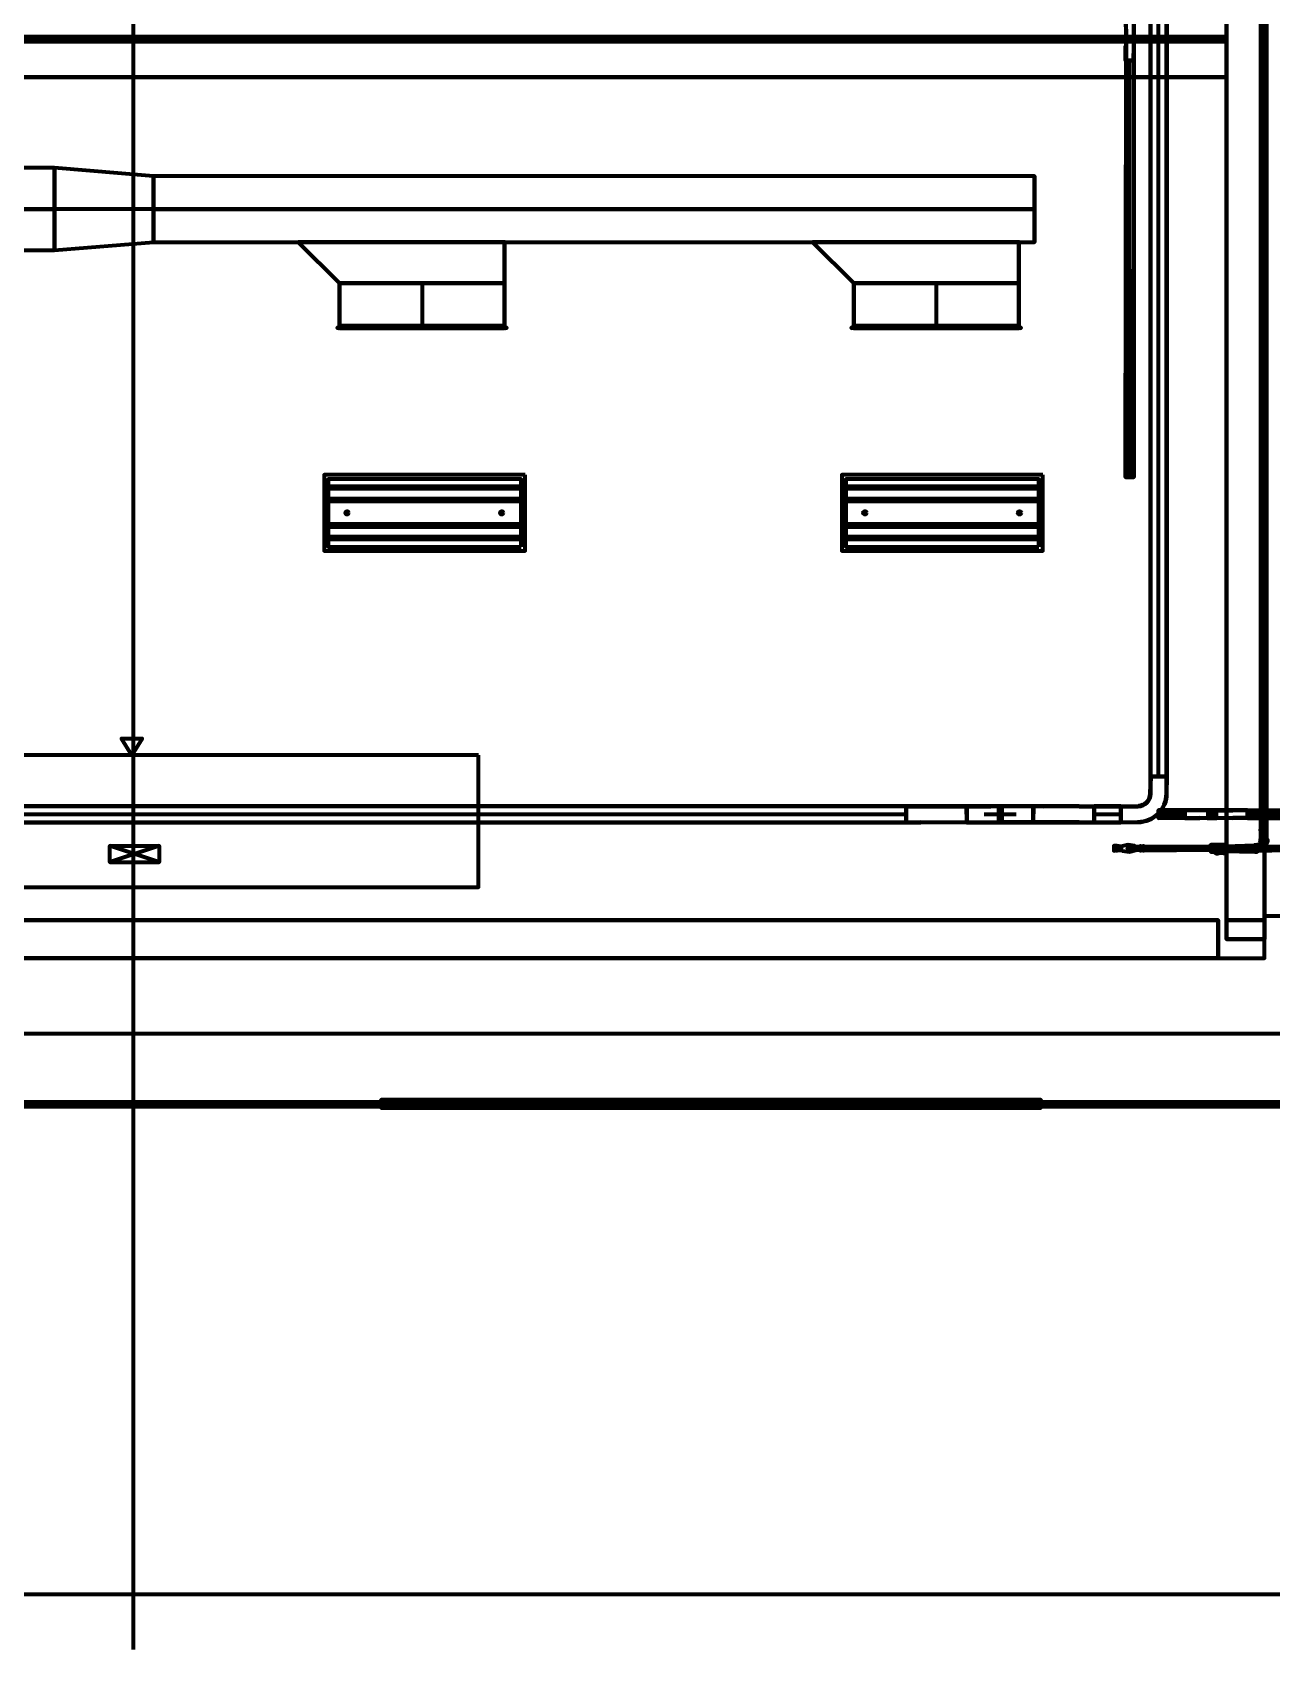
# Model space of a CAD drawing. Extents: x 0 to 1153, y 0 to 816.
# Drawn here: x 816.1 to 864.7, y 361.8 to 425.2 of the extents above; entities that cross this region are included whole.
import ezdxf

# ---------------------------------------------------------------- set-up
doc = ezdxf.new("R2010")
doc.units = 0
doc.header["$MEASUREMENT"] = 0
for name, color, linetype in [('Arch', 7, 'Continuous'), ('Electrical', 7, 'Continuous'), ('Hatch', 7, 'Continuous'), ('HVAC', 7, 'Continuous'), ('PIPE', 7, 'Continuous')]:
    doc.layers.add(name, color=color, linetype=linetype)

msp = doc.modelspace()

# ---------------------------------------------------------------- linework, layer by layer
at = {"layer": 'Arch', "color": 11, "linetype": 'Continuous', "lineweight": 211}
for p, q in [((820.071, 361.77), (820.071, 717.391)), ((817.277, 424.815), (817.076, 425.005)), ((821.394, 424.815), (821.193, 425.005)), ((825.511, 424.815), (825.309, 425.005)), ((829.617, 424.815), (829.426, 425.005)), ((833.734, 424.815), (833.543, 425.005)), ((837.851, 424.815), (837.66, 425.005)), ((841.968, 424.815), (841.777, 425.005)), ((846.085, 424.815), (845.894, 425.005)), ((850.202, 424.815), (850.011, 425.005)), ((854.318, 424.815), (854.117, 425.005)), ((858.435, 424.815), (858.234, 425.005)), ((862.552, 424.815), (862.351, 425.005)), ((917.988, 385.911), (110.871, 385.911)), ((817.869, 383.053), (817.679, 383.254)), ((821.986, 383.053), (821.796, 383.254)), ((826.103, 383.053), (825.913, 383.254)), ((830.22, 383.053), (830.03, 383.254)), ((834.337, 383.053), (834.147, 383.254)), ((838.454, 383.053), (838.263, 383.254)), ((842.571, 383.053), (842.37, 383.254)), ((846.688, 383.053), (846.487, 383.254)), ((854.911, 383.053), (854.721, 383.254)), ((859.028, 383.053), (858.838, 383.254)), ((863.145, 383.053), (862.954, 383.254))]:
    msp.add_line(p, q, dxfattribs=at)
at = {"layer": 'Arch', "color": 1, "linetype": 'Continuous', "lineweight": 211}
msp.add_lwpolyline([(917.109, 363.94), (917.109, 714.269), (113.972, 714.269), (113.972, 363.94)], close=True, dxfattribs=at)
at = {"layer": 'Arch', "color": 11, "linetype": 'Continuous', "lineweight": 211}
for points in [[(113.961, 576.972), (487.701, 576.972), (487.701, 638.81), (487.892, 638.81), (683.154, 638.81), (683.154, 638.609), (683.154, 383.254), (870.49, 383.254), (870.49, 383.053), (683.154, 383.053), (682.964, 383.064), (487.892, 383.064), (487.701, 383.064), (487.701, 454.3), (113.961, 454.3)], [(864.404, 588.148), (864.404, 389.625), (864.404, 588.148), (864.404, 433.673), (862.923, 433.673), (862.923, 432.181), (903.213, 432.181), (864.404, 432.181), (864.404, 433.673), (864.404, 432.181), (862.923, 432.181), (862.923, 433.673), (904.695, 433.673), (864.404, 433.673), (890.281, 433.673), (890.281, 432.181)], [(783.664, 423.418), (862.923, 423.418), (783.664, 423.418)], [(741.68, 383.095), (741.68, 388.885), (864.404, 388.885), (864.404, 390.536), (869.262, 390.536), (869.262, 383.095), (741.68, 383.095), (741.68, 388.885), (864.404, 388.885), (864.404, 390.536), (869.262, 390.536), (869.262, 383.095), (741.68, 383.095), (741.521, 383.053), (741.521, 388.885), (741.68, 388.885), (741.68, 383.254), (741.68, 388.885), (741.521, 388.885), (741.521, 390.377), (741.521, 388.885), (741.521, 383.053)], [(864.404, 389.625), (862.923, 389.625), (864.404, 389.625)], [(850.635, 383.328), (850.635, 383.011), (850.307, 383.011), (850.307, 383.328), (850.635, 383.328), (850.635, 383.011), (850.307, 383.011), (850.307, 383.328), (850.635, 383.328), (850.635, 383.011), (850.635, 383.064), (855.324, 383.064), (855.324, 383.286), (855.324, 383.011), (855.324, 383.064), (855.324, 383.286), (855.324, 383.011), (855.324, 383.064), (850.635, 383.064), (850.635, 383.328), (850.635, 383.011), (850.635, 383.064), (850.635, 383.328), (850.635, 383.011), (850.635, 383.064), (855.324, 383.064), (855.324, 383.286), (855.324, 383.011), (855.324, 383.064), (855.324, 383.286), (855.324, 383.011), (855.324, 383.064), (850.635, 383.064), (850.635, 383.328), (850.635, 383.011), (850.635, 383.064), (850.635, 383.328), (850.635, 383.011), (850.635, 383.064), (855.324, 383.064), (855.324, 383.286), (855.324, 383.011), (855.324, 383.064), (855.324, 383.286), (855.324, 383.011), (855.324, 383.064), (850.635, 383.064), (850.635, 383.328), (850.635, 383.011), (850.635, 383.064), (850.635, 383.328), (850.635, 383.011), (850.635, 383.064), (855.324, 383.064), (855.324, 383.286), (855.324, 383.011), (855.324, 383.064), (855.324, 383.286), (855.324, 383.011), (855.324, 383.064), (850.635, 383.064), (850.635, 383.328), (850.635, 383.011), (850.635, 383.064), (850.635, 383.328), (850.635, 383.011), (850.635, 383.064), (855.324, 383.064), (855.324, 383.286), (855.324, 383.011), (855.324, 383.064), (855.324, 383.286), (855.324, 383.011), (855.324, 383.064), (850.635, 383.064), (850.635, 383.328), (850.635, 383.011), (850.635, 383.064), (850.635, 383.328), (850.635, 383.011), (850.635, 383.064), (855.324, 383.064), (855.324, 383.286), (855.324, 383.011), (855.324, 383.064), (855.324, 383.286), (855.324, 383.011), (855.324, 383.064), (850.635, 383.064), (850.635, 383.328), (850.635, 383.011), (850.635, 383.064), (850.635, 383.328), (850.635, 383.011), (850.635, 383.064), (855.324, 383.064), (855.324, 383.286), (855.324, 383.011), (855.324, 383.064), (855.324, 383.286), (855.324, 383.011), (855.324, 383.064), (850.635, 383.064), (850.635, 383.328), (850.635, 383.011), (850.635, 383.064), (850.635, 383.328), (850.635, 383.011), (850.635, 383.064), (855.324, 383.064), (855.324, 383.286), (855.324, 383.011), (855.324, 383.064), (855.324, 383.286), (855.324, 383.011), (855.324, 383.064), (850.635, 383.064), (850.635, 383.328), (850.635, 383.011), (850.635, 383.064), (850.635, 383.328), (850.635, 383.011), (850.635, 383.064), (855.324, 383.064), (855.324, 383.286), (855.324, 383.011), (855.324, 383.064), (855.324, 383.286), (855.324, 383.011), (855.324, 383.064), (850.635, 383.064), (850.635, 383.328), (850.635, 383.011), (850.635, 383.064), (850.635, 383.328), (850.635, 383.011), (850.635, 383.064), (855.324, 383.064), (855.324, 383.286), (855.324, 383.011), (855.324, 383.064), (855.324, 383.286), (855.324, 383.011), (855.324, 383.064), (850.635, 383.064), (850.635, 383.328), (850.635, 383.011), (850.635, 383.064), (850.635, 383.328), (850.635, 383.011), (850.635, 383.064), (855.324, 383.064), (855.324, 383.286), (855.324, 383.011), (855.324, 383.064), (855.324, 383.286), (855.324, 383.011), (855.324, 383.064), (850.635, 383.064), (850.635, 383.328), (850.635, 383.011), (850.635, 383.064), (850.635, 383.328), (850.635, 383.011), (850.635, 383.064), (855.324, 383.064), (855.324, 383.286), (855.324, 383.011), (855.324, 383.064), (855.324, 383.286), (855.324, 383.011), (855.324, 383.064), (850.635, 383.064), (850.635, 383.328), (850.635, 383.011), (850.635, 383.064), (850.635, 383.328), (850.635, 383.011), (850.635, 383.064), (855.324, 383.064), (855.324, 383.286), (855.324, 383.011), (855.324, 383.064), (855.324, 383.286), (855.324, 383.011), (855.324, 383.064), (850.635, 383.064), (850.635, 383.328), (850.635, 383.011), (850.635, 383.064), (850.635, 383.328), (850.635, 383.011), (850.635, 383.064), (855.324, 383.064), (855.324, 383.286), (855.324, 383.011), (855.324, 383.064), (855.324, 383.286), (855.324, 383.011), (855.324, 383.064), (850.635, 383.064), (850.635, 383.328), (850.635, 383.011), (850.635, 383.064), (850.635, 383.328), (850.635, 383.011), (850.635, 383.064), (855.324, 383.064), (855.324, 383.286), (855.324, 383.011), (855.324, 383.064), (855.324, 383.286), (855.324, 383.011), (855.324, 383.064), (850.635, 383.064), (850.635, 383.328), (850.635, 383.011), (850.635, 383.064), (850.635, 383.328), (850.635, 383.011), (850.635, 383.064), (855.324, 383.064), (855.324, 383.286), (855.324, 383.011), (855.324, 383.064), (855.324, 383.286), (855.324, 383.011), (855.324, 383.064), (850.635, 383.064), (850.635, 383.328), (850.635, 383.011), (850.635, 383.064), (850.635, 383.328), (850.635, 383.011), (850.635, 383.064), (855.324, 383.064), (855.324, 383.286), (855.324, 383.011), (855.324, 383.064), (855.324, 383.286), (855.324, 383.011), (855.324, 383.064), (850.635, 383.064), (850.635, 383.328), (850.635, 383.011), (855.324, 383.011), (850.635, 383.011), (855.324, 383.011), (850.635, 383.011), (855.324, 383.011), (850.635, 383.011), (855.324, 383.011), (850.635, 383.011), (855.324, 383.011), (850.635, 383.011), (855.324, 383.011), (850.635, 383.011), (855.324, 383.011), (850.635, 383.011), (855.324, 383.011), (850.635, 383.011), (855.324, 383.011), (850.635, 383.011), (855.324, 383.011), (850.635, 383.011), (855.324, 383.011), (850.635, 383.011), (855.324, 383.011), (850.635, 383.011), (855.324, 383.011), (850.635, 383.011), (855.324, 383.011), (850.635, 383.011), (855.324, 383.011), (850.635, 383.011), (855.324, 383.011), (850.635, 383.011), (855.324, 383.011), (850.635, 383.011), (850.635, 383.064), (850.635, 383.328), (855.324, 383.244), (850.635, 383.328), (855.324, 383.244), (850.635, 383.328), (855.324, 383.244), (850.635, 383.328), (855.324, 383.244), (850.635, 383.328), (855.324, 383.244), (850.635, 383.328), (855.324, 383.244), (850.635, 383.328), (855.324, 383.244), (850.635, 383.328), (855.324, 383.244), (850.635, 383.328), (855.324, 383.244), (850.635, 383.328), (855.324, 383.244), (850.635, 383.328), (855.324, 383.244), (850.635, 383.328), (855.324, 383.244), (850.635, 383.328), (855.324, 383.244), (850.635, 383.328), (855.324, 383.244), (850.635, 383.328), (855.324, 383.244), (850.635, 383.328), (855.324, 383.244), (850.635, 383.328), (855.324, 383.244), (850.635, 383.328), (855.324, 383.244), (850.635, 383.328), (855.324, 383.244), (850.635, 383.328), (855.324, 383.244), (850.635, 383.328), (855.324, 383.244), (850.635, 383.328), (855.324, 383.244), (850.635, 383.328), (855.324, 383.244), (850.635, 383.328), (855.324, 383.244), (850.635, 383.328), (855.324, 383.244), (850.635, 383.328), (855.324, 383.244), (850.635, 383.328), (855.324, 383.244), (850.635, 383.328), (855.324, 383.244), (850.635, 383.328), (855.324, 383.244), (850.635, 383.328), (855.324, 383.244), (850.635, 383.328), (855.324, 383.244), (850.635, 383.328), (855.324, 383.244), (850.635, 383.328), (855.324, 383.244), (850.635, 383.328), (855.324, 383.244), (850.604, 383.254), (850.805, 383.053)]]:
    msp.add_lwpolyline(points, dxfattribs=at)
for points in [[(783.664, 424.91), (862.923, 424.91), (862.923, 588.148), (862.923, 389.625), (862.923, 423.418), (862.923, 424.91), (783.664, 424.91), (783.664, 423.418)], [(862.923, 390.377), (864.404, 390.377), (864.404, 432.181), (864.404, 390.377), (862.923, 390.377), (862.923, 432.181)], [(772.308, 425.005), (772.118, 425.005), (772.118, 390.377), (772.308, 390.377), (772.308, 424.815), (772.308, 425.005), (773.123, 425.005), (773.123, 424.91), (771.641, 424.91), (773.123, 424.91), (771.641, 424.91), (771.641, 390.377), (773.123, 390.377), (773.123, 424.815), (773.123, 390.377), (773.123, 424.815), (772.308, 424.815), (862.923, 424.815), (862.923, 425.005)], [(862.595, 388.885), (682.36, 388.885), (862.595, 388.885), (862.595, 390.377)], [(682.36, 390.377), (682.36, 388.885), (682.36, 390.377), (862.595, 390.377)], [(855.641, 383.011), (829.776, 383.011), (855.641, 383.011), (855.641, 383.328), (829.776, 383.328), (829.776, 383.011), (829.776, 383.328), (855.641, 383.328)], [(855.641, 383.254), (855.641, 383.053), (829.776, 383.053), (829.776, 383.254)], [(834.792, 383.011), (835.11, 383.011), (835.11, 383.011), (835.11, 383.328), (834.792, 383.328), (834.792, 383.328), (834.792, 383.011), (834.792, 383.011), (834.792, 383.328), (835.11, 383.328), (835.11, 383.011), (834.792, 383.011), (834.792, 383.286), (834.792, 383.064), (830.104, 383.064), (830.104, 383.011), (855.324, 383.011), (855.324, 383.328), (830.104, 383.286), (830.104, 383.011), (830.104, 383.064), (834.792, 383.064), (834.792, 383.011), (834.792, 383.286), (834.792, 383.064), (834.792, 383.011), (834.792, 383.286), (834.792, 383.064), (830.104, 383.064), (830.104, 383.286), (830.104, 383.011), (830.104, 383.064), (830.104, 383.286), (830.104, 383.011), (830.104, 383.064), (834.792, 383.064), (834.792, 383.011), (834.792, 383.286), (834.792, 383.064), (834.792, 383.011), (834.792, 383.286), (834.792, 383.064), (830.104, 383.064), (830.104, 383.286), (830.104, 383.011), (830.104, 383.064), (830.104, 383.286), (830.104, 383.011), (830.104, 383.064), (834.792, 383.064), (834.792, 383.011), (834.792, 383.286), (834.792, 383.064), (834.792, 383.011), (834.792, 383.286), (834.792, 383.064), (830.104, 383.064), (830.104, 383.286), (830.104, 383.011), (830.104, 383.064), (830.104, 383.286), (830.104, 383.011), (830.104, 383.064), (834.792, 383.064), (834.792, 383.011), (834.792, 383.286), (834.792, 383.064), (834.792, 383.011), (834.792, 383.286), (834.792, 383.064), (830.104, 383.064), (830.104, 383.286), (830.104, 383.011), (830.104, 383.064), (830.104, 383.286), (830.104, 383.011), (830.104, 383.064), (834.792, 383.064), (834.792, 383.011), (834.792, 383.286), (834.792, 383.064), (834.792, 383.011), (834.792, 383.286), (834.792, 383.064), (830.104, 383.064), (830.104, 383.286), (830.104, 383.011), (830.104, 383.064), (830.104, 383.286), (830.104, 383.011), (830.104, 383.064), (834.792, 383.064), (834.792, 383.011), (834.792, 383.286), (834.792, 383.064), (834.792, 383.011), (834.792, 383.286), (834.792, 383.064), (830.104, 383.064), (830.104, 383.286), (830.104, 383.011), (830.104, 383.064), (830.104, 383.286), (830.104, 383.011), (830.104, 383.064), (834.792, 383.064), (834.792, 383.011), (834.792, 383.286), (834.792, 383.064), (834.792, 383.011), (834.792, 383.286), (834.792, 383.064), (830.104, 383.064), (830.104, 383.286), (830.104, 383.011), (830.104, 383.064), (830.104, 383.286), (830.104, 383.011), (830.104, 383.064), (834.792, 383.064), (834.792, 383.011), (834.792, 383.286), (834.792, 383.064), (834.792, 383.011), (834.792, 383.286), (834.792, 383.064), (830.104, 383.064), (830.104, 383.286), (830.104, 383.011), (830.104, 383.064), (830.104, 383.286), (830.104, 383.011), (830.104, 383.064), (834.792, 383.064), (834.792, 383.011), (834.792, 383.286), (834.792, 383.064), (834.792, 383.011), (834.792, 383.286), (834.792, 383.064), (830.104, 383.064), (830.104, 383.286), (830.104, 383.011), (830.104, 383.064), (830.104, 383.286), (830.104, 383.011), (830.104, 383.064), (834.792, 383.064), (834.792, 383.011), (834.792, 383.286), (834.792, 383.064), (834.792, 383.011), (834.792, 383.286), (834.792, 383.064), (830.104, 383.064), (830.104, 383.286), (830.104, 383.011), (830.104, 383.064), (830.104, 383.286), (830.104, 383.011), (830.104, 383.064), (834.792, 383.064), (834.792, 383.011), (834.792, 383.286), (834.792, 383.064), (834.792, 383.011), (834.792, 383.286), (834.792, 383.064), (830.104, 383.064), (830.104, 383.286), (830.104, 383.011), (830.104, 383.064), (830.104, 383.286), (830.104, 383.011), (830.104, 383.064), (834.792, 383.064), (834.792, 383.011), (834.792, 383.286), (834.792, 383.064), (834.792, 383.011), (834.792, 383.286), (834.792, 383.064), (830.104, 383.064), (830.104, 383.286), (830.104, 383.011), (830.104, 383.064), (830.104, 383.286), (830.104, 383.011), (830.104, 383.064), (834.792, 383.064), (834.792, 383.011), (834.792, 383.286), (834.792, 383.064), (834.792, 383.011), (834.792, 383.286), (834.792, 383.064), (830.104, 383.064), (830.104, 383.286), (830.104, 383.011), (830.104, 383.064), (830.104, 383.286), (830.104, 383.011), (830.104, 383.064), (834.792, 383.064), (834.792, 383.011), (834.792, 383.286), (834.792, 383.064), (834.792, 383.011), (834.792, 383.286), (834.792, 383.064), (830.104, 383.064), (830.104, 383.286), (830.104, 383.011), (830.104, 383.064), (830.104, 383.286), (830.104, 383.011), (830.104, 383.064), (834.792, 383.064), (834.792, 383.011), (834.792, 383.286), (834.792, 383.064), (834.792, 383.011), (834.792, 383.286), (834.792, 383.064), (830.104, 383.064), (830.104, 383.286), (830.104, 383.011), (830.104, 383.064), (830.104, 383.286), (830.104, 383.011), (830.104, 383.064), (834.792, 383.064), (834.792, 383.011), (834.792, 383.286), (834.792, 383.064), (834.792, 383.011), (834.792, 383.286), (834.792, 383.064), (830.104, 383.064), (830.104, 383.286), (830.104, 383.011), (830.104, 383.064), (830.104, 383.286), (830.104, 383.011), (830.104, 383.064), (830.104, 383.286), (830.104, 383.011), (830.104, 383.286), (830.104, 383.064), (834.792, 383.064), (834.792, 383.011), (834.792, 383.286), (830.104, 383.244), (834.792, 383.286), (830.104, 383.244), (834.792, 383.286), (830.104, 383.244), (834.792, 383.286), (830.104, 383.244), (834.792, 383.286), (830.104, 383.244), (834.792, 383.286), (830.104, 383.244), (834.792, 383.286), (830.104, 383.244), (834.792, 383.286), (830.104, 383.244), (834.792, 383.286), (830.104, 383.244), (834.792, 383.286), (830.104, 383.244), (834.792, 383.286), (830.104, 383.244), (834.792, 383.286), (830.104, 383.244), (834.792, 383.286), (830.104, 383.244), (834.792, 383.286), (830.104, 383.244), (834.792, 383.286), (830.104, 383.244), (834.792, 383.286), (830.104, 383.244), (834.792, 383.286), (830.104, 383.244), (834.792, 383.286), (830.104, 383.244), (834.792, 383.286), (830.104, 383.244), (834.792, 383.286), (830.104, 383.244), (834.792, 383.286), (830.104, 383.244), (834.792, 383.286), (830.104, 383.244), (834.792, 383.286), (830.104, 383.244), (834.792, 383.286), (830.104, 383.244), (834.792, 383.286), (830.104, 383.244), (834.792, 383.286), (830.104, 383.244), (834.792, 383.286), (830.104, 383.244), (834.792, 383.286), (830.104, 383.244), (834.792, 383.286), (830.104, 383.244), (834.792, 383.286), (830.104, 383.244), (834.792, 383.286), (830.104, 383.244), (834.792, 383.286), (830.104, 383.244), (834.792, 383.286), (830.104, 383.244), (834.792, 383.286), (830.104, 383.244), (834.792, 383.286), (834.792, 383.064), (834.792, 383.011), (830.104, 383.011), (834.792, 383.011), (830.104, 383.011), (834.792, 383.011), (830.104, 383.011), (834.792, 383.011), (830.104, 383.011), (834.792, 383.011), (830.104, 383.011), (834.792, 383.011), (830.104, 383.011), (834.792, 383.011), (830.104, 383.011), (834.792, 383.011), (830.104, 383.011), (834.792, 383.011), (830.104, 383.011), (834.792, 383.011), (830.104, 383.011), (834.792, 383.011), (830.104, 383.011), (834.792, 383.011), (830.104, 383.011), (834.792, 383.011), (830.104, 383.011), (834.792, 383.011), (830.104, 383.011), (834.792, 383.011), (830.104, 383.011), (834.792, 383.011), (830.104, 383.011), (834.792, 383.011), (830.104, 383.011)], [(855.324, 383.011), (855.324, 383.328), (830.104, 383.328), (830.104, 383.011)], [(840.041, 383.297), (835.11, 383.297), (835.11, 383.043), (835.11, 383.297), (840.041, 383.297), (840.041, 383.043), (835.11, 383.043), (840.041, 383.011), (840.37, 383.011), (840.37, 383.011), (840.37, 383.328), (840.37, 383.328), (840.041, 383.328), (840.041, 383.011), (840.041, 383.011), (840.041, 383.328), (840.37, 383.328), (840.37, 383.011), (840.041, 383.043)], [(835.279, 383.127), (839.883, 383.127), (835.279, 383.127), (835.279, 383.201), (839.883, 383.201), (839.883, 383.127), (839.883, 383.201), (835.279, 383.201), (835.279, 383.127), (839.883, 383.127), (839.883, 383.127), (835.279, 383.127), (835.279, 383.201), (839.883, 383.201), (839.883, 383.201), (839.883, 383.127), (839.883, 383.201), (835.279, 383.201)], [(835.374, 383.201), (839.788, 383.201), (835.374, 383.201), (835.374, 383.297), (839.788, 383.297), (839.788, 383.201), (839.788, 383.297), (835.374, 383.297)], [(835.374, 383.043), (839.788, 383.043), (835.374, 383.043), (835.374, 383.127), (839.788, 383.127), (839.788, 383.043), (839.788, 383.127), (835.374, 383.127)], [(845.058, 383.011), (845.375, 383.011), (845.375, 383.011), (845.375, 383.328), (845.058, 383.328), (845.058, 383.328), (845.058, 383.011), (845.058, 383.011), (845.058, 383.328), (845.375, 383.328), (845.375, 383.043), (850.307, 383.043), (850.307, 383.297), (850.307, 383.043), (845.375, 383.043), (845.375, 383.297), (850.307, 383.297), (845.375, 383.297), (845.375, 383.011), (845.058, 383.011), (845.058, 383.286), (845.058, 383.064), (840.37, 383.064), (840.37, 383.011), (840.37, 383.286), (840.37, 383.064), (840.37, 383.011), (840.37, 383.286), (845.058, 383.286), (845.058, 383.064), (845.058, 383.011), (845.058, 383.286), (840.37, 383.286), (840.37, 383.064), (845.058, 383.064), (845.058, 383.011), (845.058, 383.286), (845.058, 383.064), (840.37, 383.064), (840.37, 383.011), (840.37, 383.286), (840.37, 383.064), (840.37, 383.011), (840.37, 383.286), (845.058, 383.286), (845.058, 383.064), (845.058, 383.011), (845.058, 383.286), (840.37, 383.286), (840.37, 383.064), (845.058, 383.064), (845.058, 383.011), (845.058, 383.286), (845.058, 383.064), (840.37, 383.064), (840.37, 383.011), (840.37, 383.286), (840.37, 383.064), (840.37, 383.011), (840.37, 383.286), (845.058, 383.286), (845.058, 383.064), (845.058, 383.011), (845.058, 383.286), (840.37, 383.286), (840.37, 383.064), (845.058, 383.064), (845.058, 383.011), (845.058, 383.286), (845.058, 383.064), (840.37, 383.064), (840.37, 383.011), (840.37, 383.286), (840.37, 383.064), (840.37, 383.011), (840.37, 383.286), (845.058, 383.286), (845.058, 383.064), (845.058, 383.011), (845.058, 383.286), (840.37, 383.286), (840.37, 383.064), (845.058, 383.064), (845.058, 383.011), (845.058, 383.286), (845.058, 383.064), (840.37, 383.064), (840.37, 383.011), (840.37, 383.286), (840.37, 383.064), (840.37, 383.011), (840.37, 383.286), (845.058, 383.286), (845.058, 383.064), (845.058, 383.011), (845.058, 383.286), (840.37, 383.286), (840.37, 383.064), (845.058, 383.064), (845.058, 383.011), (845.058, 383.286), (845.058, 383.064), (840.37, 383.064), (840.37, 383.011), (840.37, 383.286), (840.37, 383.064), (840.37, 383.011), (840.37, 383.286), (845.058, 383.286), (845.058, 383.064), (845.058, 383.011), (845.058, 383.286), (840.37, 383.286), (840.37, 383.064), (845.058, 383.064), (845.058, 383.011), (845.058, 383.286), (845.058, 383.064), (840.37, 383.064), (840.37, 383.011), (840.37, 383.286), (840.37, 383.064), (840.37, 383.011), (840.37, 383.286), (845.058, 383.286), (845.058, 383.064), (845.058, 383.011), (845.058, 383.286), (840.37, 383.286), (840.37, 383.064), (845.058, 383.064), (845.058, 383.011), (845.058, 383.286), (845.058, 383.064), (840.37, 383.064), (840.37, 383.011), (840.37, 383.286), (840.37, 383.064), (840.37, 383.011), (840.37, 383.286), (845.058, 383.286), (845.058, 383.064), (845.058, 383.011), (845.058, 383.286), (840.37, 383.286), (840.37, 383.064), (845.058, 383.064), (845.058, 383.011), (845.058, 383.286), (845.058, 383.064), (840.37, 383.064), (840.37, 383.011), (840.37, 383.286), (840.37, 383.064), (840.37, 383.011), (840.37, 383.286), (845.058, 383.286), (845.058, 383.064), (845.058, 383.011), (845.058, 383.286), (840.37, 383.286), (840.37, 383.064), (845.058, 383.064), (845.058, 383.011), (845.058, 383.286), (845.058, 383.064), (840.37, 383.064), (840.37, 383.011), (840.37, 383.286), (840.37, 383.064), (840.37, 383.011), (840.37, 383.286), (845.058, 383.286), (845.058, 383.064), (845.058, 383.011), (845.058, 383.286), (840.37, 383.286), (840.37, 383.064), (845.058, 383.064), (845.058, 383.011), (845.058, 383.286), (845.058, 383.064), (840.37, 383.064), (840.37, 383.011), (840.37, 383.286), (840.37, 383.064), (840.37, 383.011), (840.37, 383.286), (845.058, 383.286), (845.058, 383.064), (845.058, 383.011), (845.058, 383.286), (840.37, 383.286), (840.37, 383.064), (845.058, 383.064), (845.058, 383.011), (845.058, 383.286), (845.058, 383.064), (840.37, 383.064), (840.37, 383.011), (840.37, 383.286), (840.37, 383.064), (840.37, 383.011), (840.37, 383.286), (845.058, 383.286), (845.058, 383.064), (845.058, 383.011), (845.058, 383.286), (840.37, 383.286), (840.37, 383.064), (845.058, 383.064), (845.058, 383.011), (845.058, 383.286), (845.058, 383.064), (840.37, 383.064), (840.37, 383.011), (840.37, 383.286), (840.37, 383.064), (840.37, 383.011), (840.37, 383.286), (845.058, 383.286), (845.058, 383.064), (845.058, 383.011), (845.058, 383.286), (840.37, 383.286), (840.37, 383.064), (845.058, 383.064), (845.058, 383.011), (845.058, 383.286), (845.058, 383.064), (840.37, 383.064), (840.37, 383.011), (840.37, 383.286), (840.37, 383.064), (840.37, 383.011), (840.37, 383.286), (845.058, 383.286), (845.058, 383.064), (845.058, 383.011), (845.058, 383.286), (840.37, 383.286), (840.37, 383.064), (845.058, 383.064), (845.058, 383.011), (845.058, 383.286), (845.058, 383.064), (840.37, 383.064), (840.37, 383.011), (840.37, 383.286), (840.37, 383.064), (840.37, 383.011), (840.37, 383.286), (845.058, 383.286), (845.058, 383.064), (845.058, 383.011), (845.058, 383.286), (840.37, 383.286), (840.37, 383.064), (845.058, 383.064), (845.058, 383.011), (845.058, 383.286), (845.058, 383.064), (840.37, 383.064), (840.37, 383.011), (840.37, 383.286), (840.37, 383.064), (840.37, 383.011), (840.37, 383.286), (845.058, 383.286), (845.058, 383.064), (845.058, 383.011), (845.058, 383.286), (840.37, 383.286), (840.37, 383.064), (845.058, 383.064), (845.058, 383.011), (845.058, 383.286), (845.058, 383.064), (840.37, 383.064), (840.37, 383.011), (840.37, 383.286), (840.37, 383.064), (840.37, 383.011), (840.37, 383.286), (845.058, 383.286), (845.058, 383.064), (845.058, 383.011), (845.058, 383.286), (840.37, 383.244), (845.058, 383.244), (840.37, 383.244), (845.058, 383.244), (840.37, 383.244), (845.058, 383.244), (840.37, 383.244), (845.058, 383.244), (840.37, 383.244), (845.058, 383.244), (840.37, 383.244), (845.058, 383.244), (840.37, 383.244), (845.058, 383.244), (840.37, 383.244), (845.058, 383.244), (840.37, 383.244), (845.058, 383.244), (840.37, 383.244), (845.058, 383.244), (840.37, 383.244), (845.058, 383.244), (840.37, 383.244), (845.058, 383.244), (840.37, 383.244), (845.058, 383.244), (840.37, 383.244), (845.058, 383.244), (840.37, 383.244), (845.058, 383.244), (840.37, 383.244), (845.058, 383.244), (840.37, 383.244), (845.058, 383.244), (840.37, 383.286), (840.37, 383.064), (845.058, 383.064), (845.058, 383.011), (840.37, 383.011), (845.058, 383.011), (840.37, 383.011), (845.058, 383.011), (840.37, 383.011), (845.058, 383.011), (840.37, 383.011), (845.058, 383.011), (840.37, 383.011), (845.058, 383.011), (840.37, 383.011), (845.058, 383.011), (840.37, 383.011), (845.058, 383.011), (840.37, 383.011), (845.058, 383.011), (840.37, 383.011), (845.058, 383.011), (840.37, 383.011), (845.058, 383.011), (840.37, 383.011), (845.058, 383.011), (840.37, 383.011), (845.058, 383.011), (840.37, 383.011), (845.058, 383.011), (840.37, 383.011), (845.058, 383.011), (840.37, 383.011), (845.058, 383.011), (840.37, 383.011), (845.058, 383.011), (840.37, 383.011)], [(845.545, 383.127), (850.149, 383.127), (850.149, 383.201), (845.545, 383.201), (845.545, 383.127), (850.149, 383.127), (850.149, 383.201), (845.545, 383.201), (845.545, 383.201), (845.545, 383.127), (845.545, 383.127), (845.545, 383.201), (850.149, 383.201), (850.149, 383.127), (850.149, 383.127), (845.545, 383.127), (845.545, 383.201), (850.149, 383.201), (850.149, 383.127)], [(850.053, 383.297), (845.64, 383.297), (850.053, 383.297), (850.053, 383.201), (845.64, 383.201), (845.64, 383.297), (845.64, 383.201), (850.053, 383.201)], [(845.64, 383.043), (850.053, 383.043), (850.053, 383.127), (845.64, 383.127), (845.64, 383.043), (845.64, 383.127), (850.053, 383.127), (850.053, 383.043)]]:
    msp.add_lwpolyline(points, close=True, dxfattribs=at)
for p in [(834.792, 383.328), (834.792, 383.011), (835.11, 383.011), (835.279, 383.127), (839.883, 383.201), (839.883, 383.127), (840.041, 383.011), (840.37, 383.328), (840.37, 383.011), (845.058, 383.328), (845.058, 383.011), (845.375, 383.011), (845.545, 383.201), (845.545, 383.127), (850.149, 383.127), (850.307, 383.011), (850.635, 383.328), (850.635, 383.011)]:
    msp.add_point(p, dxfattribs=at)
at = {"layer": 'Electrical', "color": 5, "linetype": 'Continuous', "lineweight": 211}
msp.add_line((819.139, 392.642), (819.139, 393.287), dxfattribs=at)
for points in [[(820.007, 396.843), (819.605, 397.489), (820.409, 397.489)], [(833.596, 396.843), (806.429, 396.843), (806.429, 391.668), (833.596, 391.668)]]:
    msp.add_lwpolyline(points, close=True, dxfattribs=at)
msp.add_lwpolyline([(821.076, 393.287), (821.076, 392.642), (819.139, 393.287), (821.076, 393.287), (819.139, 392.642), (821.076, 392.642)], dxfattribs=at)
at = {"layer": 'Hatch', "color": 5, "linetype": 'Continuous', "lineweight": 211}
for p, q in [((860.256, 396.007), (860.256, 630.036)), ((859.123, 407.744), (859.123, 424.074)), ((835.268, 407.374), (827.701, 407.374)), ((835.268, 407.278), (827.701, 407.278)), ((855.567, 407.374), (848, 407.374)), ((855.567, 407.278), (848, 407.278)), ((835.268, 406.887), (827.701, 406.887)), ((835.268, 406.792), (827.701, 406.792)), ((855.567, 406.887), (848, 406.887)), ((855.567, 406.792), (848, 406.792)), ((835.268, 405.892), (827.701, 405.892)), ((855.567, 405.892), (848, 405.892)), ((835.268, 405.786), (827.701, 405.786)), ((835.268, 405.405), (827.701, 405.405)), ((835.268, 405.299), (827.701, 405.299)), ((855.567, 405.786), (848, 405.786)), ((855.567, 405.405), (848, 405.405)), ((855.567, 405.299), (848, 405.299)), ((850.36, 394.515), (780.574, 394.515)), ((854.668, 394.515), (853.419, 394.515)), ((858.774, 394.515), (857.726, 394.515)), ((861.293, 394.525), (860.256, 394.525)), ((863.748, 394.525), (901.16, 394.525))]:
    msp.add_line(p, q, dxfattribs=at)
for points in [[(860.584, 630.036), (860.584, 396.007), (860.573, 395.335, -0.41422), (859.451, 394.197), (858.774, 394.197), (858.774, 394.843), (857.726, 394.843), (855.758, 394.822), (857.144, 394.843), (854.392, 394.843), (853.99, 394.843), (852.731, 394.843), (852.318, 394.843), (850.942, 394.822), (853.683, 394.822), (854.107, 394.843), (855.356, 394.843), (854.107, 394.843), (850.36, 394.843), (780.574, 394.843)], [(855.768, 394.197), (857.144, 394.208), (854.392, 394.208), (853.99, 394.208), (852.731, 394.197), (853.99, 394.197), (857.726, 394.197), (857.726, 394.843), (858.774, 394.843), (858.774, 394.197), (858.774, 394.822), (858.774, 394.197), (858.774, 394.843), (859.446, 394.834, 0.414209), (859.949, 395.33), (859.938, 396.007), (860.584, 396.007), (860.584, 630.036)]]:
    msp.add_lwpolyline(points, format="xyb", dxfattribs=at)
for points in [[(859.938, 396.007), (859.938, 630.036), (859.938, 396.007), (859.938, 630.036), (859.938, 396.007), (860.563, 396.007), (859.938, 396.007), (860.584, 396.007)], [(835.427, 407.829), (827.543, 407.829), (827.543, 404.855), (835.427, 404.855)], [(855.726, 407.829), (847.841, 407.829), (847.841, 404.855), (855.726, 404.855)], [(835.268, 405.014), (835.268, 407.659), (827.701, 407.659), (827.701, 405.014)], [(855.567, 405.014), (855.567, 407.659), (848, 407.659), (848, 405.014)], [(828.516, 406.342), (828.464, 406.275), (828.421, 406.278), (828.386, 406.31), (828.38, 406.353), (828.403, 406.394), (828.442, 406.41), (828.484, 406.4), (828.516, 406.342)], [(834.58, 406.342), (834.528, 406.275), (834.485, 406.278), (834.451, 406.31), (834.444, 406.353), (834.467, 406.394), (834.506, 406.41), (834.548, 406.4), (834.58, 406.342)], [(848.815, 406.342), (848.768, 406.277), (848.725, 406.277), (848.688, 406.306), (848.678, 406.347), (848.694, 406.387), (848.73, 406.409), (848.773, 406.405), (848.815, 406.342)], [(854.879, 406.342), (854.827, 406.275), (854.784, 406.278), (854.749, 406.31), (854.743, 406.353), (854.766, 406.394), (854.805, 406.41), (854.847, 406.4), (854.879, 406.342)], [(850.36, 394.197), (850.36, 394.822), (780.574, 394.822), (850.36, 394.843), (850.36, 394.197), (780.574, 394.197), (850.36, 394.197), (780.574, 394.197), (850.36, 394.197), (850.36, 394.822), (850.36, 394.197), (850.36, 394.843)], [(852.731, 394.843), (854.107, 394.843), (854.107, 394.197), (852.731, 394.197), (852.731, 394.208), (854.096, 394.208), (854.096, 394.822), (852.731, 394.843)], [(861.293, 394.367), (861.293, 394.674), (860.256, 394.674), (861.293, 394.684), (860.256, 394.684), (861.293, 394.684), (861.293, 394.367), (860.256, 394.367), (861.293, 394.377), (860.256, 394.367), (860.256, 394.684), (860.256, 394.377), (861.293, 394.367), (861.293, 394.684)], [(863.748, 394.684), (901.16, 394.684), (863.748, 394.674), (901.16, 394.684), (901.16, 394.367), (901.16, 394.674), (863.748, 394.684), (863.748, 394.367), (863.748, 394.684), (863.748, 394.367)], [(858.774, 394.208), (859.451, 394.208), (858.774, 394.197), (857.726, 394.197), (858.774, 394.197), (857.726, 394.197)], [(863.748, 394.377), (901.16, 394.377), (863.748, 394.367), (901.16, 394.367)]]:
    msp.add_lwpolyline(points, close=True, dxfattribs=at)
for points in [[(860.563, 396.007), (860.563, 630.036), (860.563, 396.007)], [(858.964, 425.63), (858.986, 424.656), (858.986, 425.302)], [(858.986, 425.302), (858.986, 424.074), (858.986, 425.609)], [(859.293, 425.63), (859.293, 424.656), (859.293, 424.074), (859.293, 425.63)], [(859.293, 425.302), (859.293, 424.074), (858.986, 424.074), (858.964, 407.744), (858.986, 424.074), (858.986, 407.744), (858.986, 424.074), (859.271, 424.074), (859.271, 407.744), (859.293, 424.074), (859.293, 407.744), (858.964, 407.744), (859.293, 407.744), (859.293, 424.074), (858.986, 424.074), (859.271, 424.074), (859.293, 424.656), (859.293, 425.302)], [(858.986, 424.656), (858.964, 424.074), (858.964, 424.656)], [(780.574, 394.843), (850.36, 394.843), (852.731, 394.822), (854.107, 394.843), (854.107, 394.197), (855.345, 394.197), (854.107, 394.197), (853.694, 394.197), (850.942, 394.197), (852.318, 394.208), (852.731, 394.208), (850.36, 394.197), (854.096, 394.208), (854.096, 394.822), (852.741, 394.822), (852.741, 394.197), (852.731, 394.843), (853.99, 394.843), (853.99, 394.197), (854.001, 394.822), (855.356, 394.843), (855.345, 394.208), (855.356, 394.843), (855.758, 394.822)], [(850.942, 394.843), (850.36, 394.822), (850.942, 394.822)], [(857.144, 394.822), (857.726, 394.822), (853.99, 394.843), (855.356, 394.843)], [(857.144, 394.208), (857.726, 394.197), (855.345, 394.197), (855.345, 394.822), (855.345, 394.197)], [(862.214, 394.674), (862.52, 394.684), (862.214, 394.674), (862.214, 394.377), (862.214, 394.674), (862.52, 394.684), (862.52, 394.377), (862.192, 394.367), (862.214, 394.674), (862.52, 394.367), (862.214, 394.377), (862.214, 394.674), (862.52, 394.684), (862.214, 394.674), (861.875, 394.684), (862.52, 394.684), (861.293, 394.684), (862.214, 394.674), (862.214, 394.377), (862.52, 394.367), (862.192, 394.367), (861.875, 394.377), (862.52, 394.367), (861.293, 394.377), (862.214, 394.377), (862.214, 394.674), (863.166, 394.674), (862.52, 394.684), (862.214, 394.377), (863.166, 394.367), (862.52, 394.377), (863.748, 394.367), (862.214, 394.377), (862.214, 394.674), (863.748, 394.684), (862.52, 394.684), (862.52, 394.684)], [(861.875, 394.674), (861.293, 394.684), (861.875, 394.684)], [(863.166, 394.674), (863.748, 394.684), (863.166, 394.684)], [(850.942, 394.208), (850.36, 394.197), (850.942, 394.197)], [(861.875, 394.377), (861.293, 394.367), (861.875, 394.367)], [(862.192, 394.367), (862.52, 394.367), (862.52, 394.367)], [(863.166, 394.367), (863.748, 394.377), (863.166, 394.377)]]:
    msp.add_lwpolyline(points, dxfattribs=at)
for points in [[(859.928, 395.335), (859.949, 396.007), (859.926, 395.296), (859.914, 395.219), (859.89, 395.148), (859.855, 395.081), (859.812, 395.022), (859.759, 394.97), (859.7, 394.926), (859.633, 394.891), (859.562, 394.868), (859.485, 394.855), (859.451, 394.822), (858.774, 394.822), (857.726, 394.843), (857.726, 394.197), (857.726, 394.822), (857.726, 394.197), (857.726, 394.822), (858.774, 394.822), (859.446, 394.834, 0.414209)], [(860.563, 395.33), (860.563, 396.007), (860.562, 395.335, -0.414217), (859.446, 394.219, 0.414217)]]:
    msp.add_lwpolyline(points, format="xyb", close=True, dxfattribs=at)
for p in [(862.192, 394.684), (862.214, 394.674), (862.52, 394.684), (862.52, 394.674), (857.726, 394.197), (862.192, 394.367), (862.214, 394.377), (862.52, 394.377), (862.52, 394.367)]:
    msp.add_point(p, dxfattribs=at)
at = {"layer": 'HVAC', "color": 6, "linetype": 'Continuous', "lineweight": 211}
for p, q in [((831.384, 415.343), (831.384, 413.671)), ((851.535, 415.343), (851.535, 413.671))]:
    msp.add_line(p, q, dxfattribs=at)
for points in [[(855.387, 419.545), (855.387, 416.952), (855.387, 419.545), (820.854, 419.545), (816.98, 419.862), (784.839, 419.862), (784.839, 416.634), (816.98, 416.634), (820.854, 416.952), (855.387, 416.952)], [(820.854, 418.253), (820.854, 416.952), (820.854, 418.253), (820.854, 419.545), (820.854, 418.253), (816.98, 418.253), (816.98, 419.862), (816.98, 416.634), (816.98, 418.253), (816.98, 416.634), (816.98, 419.862), (816.98, 418.253), (784.839, 418.253), (816.98, 418.253)], [(820.854, 419.545), (820.854, 416.952), (820.854, 419.545)], [(855.387, 418.253), (820.854, 418.253), (855.387, 418.253)], [(834.612, 416.952), (834.612, 416.952), (834.612, 416.952)], [(854.773, 416.952), (854.773, 416.952), (854.773, 416.952)], [(828.146, 413.671), (828.146, 415.343), (828.146, 413.671)], [(834.612, 415.343), (834.612, 415.343), (834.612, 415.343)], [(848.307, 413.671), (848.307, 415.343), (848.307, 413.671)], [(854.773, 415.343), (854.773, 415.343), (854.773, 415.343)]]:
    msp.add_lwpolyline(points, dxfattribs=at)
for points in [[(826.527, 416.952), (834.612, 416.952), (834.612, 415.343), (828.146, 415.343), (826.527, 416.952), (828.146, 415.343), (834.612, 415.343), (834.612, 415.343), (834.612, 416.952), (834.612, 416.952), (826.527, 416.952), (834.612, 416.952), (834.612, 415.343), (828.146, 415.343), (826.527, 416.952), (828.146, 415.343), (834.612, 415.343), (834.612, 415.343), (834.612, 416.952), (834.612, 416.952), (826.527, 416.952), (834.612, 416.952), (834.612, 415.343), (828.146, 415.343), (826.527, 416.952), (828.146, 415.343), (834.612, 415.343), (834.612, 416.952)], [(846.688, 416.952), (854.773, 416.952), (854.773, 415.343), (848.307, 415.343), (846.688, 416.952), (848.307, 415.343), (854.773, 415.343), (854.773, 415.343), (854.773, 416.952), (854.773, 416.952), (846.688, 416.952), (854.773, 416.952), (854.773, 415.343), (848.307, 415.343), (846.688, 416.952), (848.307, 415.343), (854.773, 415.343), (854.773, 415.343), (854.773, 416.952), (854.773, 416.952), (846.688, 416.952), (854.773, 416.952), (854.773, 415.343), (848.307, 415.343), (846.688, 416.952), (848.307, 415.343), (854.773, 415.343), (854.773, 416.952)], [(834.697, 413.607), (834.612, 413.607), (834.697, 413.586), (834.697, 413.607), (834.697, 413.586), (834.612, 413.586), (834.612, 413.671), (834.612, 413.607), (834.612, 413.671), (828.146, 413.671), (834.612, 413.671), (828.146, 413.671), (834.612, 413.671), (834.612, 415.343), (828.146, 415.343), (834.612, 415.343), (834.612, 413.671), (834.612, 413.607), (828.146, 413.607), (834.612, 413.607), (828.146, 413.607), (834.612, 413.586), (828.146, 413.586), (834.612, 413.586)], [(854.858, 413.607), (854.773, 413.607), (854.858, 413.586), (854.858, 413.607), (854.858, 413.586), (854.773, 413.586), (854.773, 413.671), (854.773, 413.607), (854.773, 413.671), (848.307, 413.671), (854.773, 413.671), (848.307, 413.671), (854.773, 413.671), (854.773, 415.343), (848.307, 415.343), (854.773, 415.343), (854.773, 413.671), (854.773, 413.607), (848.307, 413.607), (854.773, 413.607), (848.307, 413.607), (854.773, 413.586), (848.307, 413.586), (854.773, 413.586)], [(828.146, 413.607), (834.612, 413.607), (828.146, 413.607), (834.612, 413.607), (828.146, 413.586), (834.612, 413.586), (834.612, 413.671), (834.612, 413.586), (834.612, 413.671), (834.612, 413.586), (828.146, 413.586), (828.146, 413.671), (828.146, 413.586), (828.146, 413.671), (828.146, 413.607), (828.072, 413.607), (828.146, 413.586), (828.146, 413.607), (828.146, 413.586), (828.072, 413.586), (828.072, 413.607), (828.072, 413.586), (828.146, 413.607), (828.146, 413.671), (828.146, 413.607), (828.146, 413.671)], [(834.612, 413.671), (828.146, 413.671), (834.612, 413.671), (828.146, 413.671), (834.612, 413.671), (828.146, 413.671)], [(848.307, 413.607), (854.773, 413.607), (848.307, 413.607), (854.773, 413.607), (848.307, 413.586), (854.773, 413.586), (854.773, 413.671), (854.773, 413.586), (854.773, 413.671), (854.773, 413.586), (848.307, 413.586), (848.307, 413.671), (848.307, 413.586), (848.307, 413.671), (848.307, 413.607), (848.222, 413.607), (848.307, 413.586), (848.307, 413.607), (848.307, 413.586), (848.222, 413.586), (848.222, 413.607), (848.222, 413.586), (848.307, 413.607), (848.307, 413.671), (848.307, 413.607), (848.307, 413.671)], [(854.773, 413.671), (848.307, 413.671), (854.773, 413.671), (848.307, 413.671), (854.773, 413.671), (848.307, 413.671)]]:
    msp.add_lwpolyline(points, close=True, dxfattribs=at)
for p in [(834.612, 416.952), (834.612, 416.952), (834.612, 416.952), (854.773, 416.952), (854.773, 416.952), (854.773, 416.952), (834.612, 415.343), (834.612, 415.343), (834.612, 415.343), (854.773, 415.343), (854.773, 415.343), (854.773, 415.343)]:
    msp.add_point(p, dxfattribs=at)
at = {"layer": 'PIPE', "color": 3, "linetype": 'Continuous', "lineweight": 211}
msp.add_line((858.509, 393.287), (858.509, 393.086), dxfattribs=at)
for points in [[(864.489, 627.052), (864.489, 393.531), (864.235, 393.531), (864.235, 393.446), (864.267, 393.531), (864.235, 627.052)], [(864.373, 627.052), (864.373, 393.531), (864.373, 627.052)], [(864.267, 405.892), (864.267, 406.051), (864.267, 405.892), (864.267, 406.051), (864.267, 405.892), (864.489, 405.892), (864.489, 406.051), (864.457, 405.892), (864.489, 406.051), (864.489, 405.892), (864.457, 406.051), (864.267, 406.051), (864.267, 405.892), (864.267, 406.051), (864.298, 405.966), (864.457, 405.966), (864.379, 405.925), (864.298, 405.966), (864.392, 406.012), (864.457, 405.966), (864.298, 405.966), (864.267, 406.051), (864.321, 406.061), (864.376, 406.072), (864.427, 406.052), (864.457, 405.966), (864.444, 405.906), (864.399, 405.876), (864.343, 405.874), (864.267, 405.892), (864.343, 405.874), (864.399, 405.876), (864.457, 405.966), (864.379, 405.925), (864.298, 405.966), (864.392, 406.012), (864.298, 405.966), (864.267, 405.892), (864.298, 405.966), (864.267, 406.051), (864.351, 406.071), (864.406, 406.064), (864.448, 406.031), (864.457, 405.966), (864.413, 405.882), (864.359, 405.871), (864.267, 405.892), (864.298, 405.966), (864.267, 405.892), (864.489, 405.892), (864.457, 406.018), (864.406, 406.064), (864.351, 406.071), (864.267, 406.051), (864.267, 405.892), (864.489, 405.892), (864.447, 406.051), (864.447, 405.892), (864.395, 405.933), (864.298, 405.966), (864.457, 405.966), (864.395, 406.01), (864.298, 405.966), (864.457, 405.966), (864.298, 405.966), (864.457, 405.966)], [(864.489, 406.051), (864.267, 406.051), (864.489, 406.051)], [(864.267, 394.028), (864.447, 394.028), (864.267, 394.028), (864.267, 393.869), (864.267, 394.028), (864.267, 393.869), (864.447, 393.869), (864.447, 394.028), (864.447, 393.869), (864.447, 394.028), (864.447, 393.869), (864.447, 394.028), (864.267, 394.028), (864.298, 393.869), (864.267, 394.028), (864.342, 393.919), (864.415, 393.959), (864.379, 393.913), (864.325, 393.937), (864.334, 393.993), (864.389, 394.002), (864.457, 393.954), (864.267, 393.959), (864.267, 394.028), (864.321, 394.049), (864.376, 394.06), (864.447, 394.028), (864.466, 393.943), (864.447, 393.869), (864.343, 393.862), (864.291, 393.894), (864.343, 393.862), (864.447, 393.869), (864.415, 393.959), (864.379, 393.913), (864.325, 393.937), (864.334, 393.993), (864.389, 394.002), (864.322, 393.974), (864.272, 393.928), (864.267, 394.028), (864.343, 394.057), (864.447, 394.028), (864.466, 393.976), (864.46, 393.92), (864.447, 393.869), (864.376, 393.859), (864.321, 393.87), (864.282, 393.906), (864.267, 393.959), (864.282, 393.906), (864.336, 393.864), (864.391, 393.862), (864.447, 393.869), (864.457, 393.954), (864.447, 394.028), (864.447, 393.869), (864.256, 393.869), (864.267, 394.028), (864.267, 393.869), (864.447, 393.869), (864.447, 394.028), (864.447, 393.869)], [(864.457, 393.943), (864.298, 393.943), (864.457, 393.943), (864.298, 393.943), (864.352, 394.004), (864.457, 393.943), (864.349, 393.915), (864.349, 393.915), (864.298, 393.943)], [(858.795, 393.118), (858.795, 393.255), (858.795, 393.118)], [(859.547, 393.287), (859.547, 393.086), (859.547, 393.287)], [(864.373, 393.531), (864.369, 393.409), (864.352, 393.35), (864.323, 393.298), (864.282, 393.254), (864.232, 393.221), (864.176, 393.2), (864.119, 393.192), (864.034, 393.192), (862.827, 393.192), (862.309, 393.192), (859.663, 393.192), (862.309, 393.192)], [(862.266, 393.118), (862.266, 393.255), (862.309, 393.319), (862.827, 393.319), (862.309, 393.319)], [(862.87, 393.181), (862.587, 393.207), (862.531, 393.261), (862.479, 393.304), (862.436, 393.249), (862.436, 393.192), (862.7, 393.192), (862.675, 393.258), (862.587, 393.207), (862.522, 393.164), (862.557, 393.118), (862.505, 393.153), (862.587, 393.207), (862.575, 393.262), (862.587, 393.207), (862.626, 393.139), (862.541, 393.13), (862.626, 393.139), (862.587, 393.207), (862.552, 393.266), (862.491, 393.214), (862.587, 393.207), (862.626, 393.139), (862.589, 393.069), (862.536, 393.067), (862.479, 393.091), (862.436, 393.146), (862.425, 393.197), (862.457, 393.283), (862.516, 393.323), (862.568, 393.329), (862.627, 393.31), (862.675, 393.258), (862.644, 393.298), (862.599, 393.323), (862.547, 393.329), (862.497, 393.315), (862.457, 393.283), (862.427, 393.219), (862.429, 393.165), (862.451, 393.119), (862.497, 393.08), (862.557, 393.065), (862.609, 393.075), (862.626, 393.139), (862.579, 393.067), (862.526, 393.069), (862.471, 393.097), (862.432, 393.155), (862.471, 393.097), (862.516, 393.072), (862.568, 393.065), (862.618, 393.08), (862.626, 393.139), (862.648, 393.197), (862.67, 393.267), (862.636, 393.304), (862.589, 393.326), (862.536, 393.328), (862.488, 393.31), (862.451, 393.275), (862.429, 393.229), (862.476, 393.161), (862.533, 393.2), (862.587, 393.207), (862.626, 393.139), (862.587, 393.207), (862.505, 393.188), (862.468, 393.148), (862.457, 393.094), (862.476, 393.043), (862.518, 393.009), (862.806, 393.002), (862.87, 392.98), (862.806, 392.98), (862.563, 393.002), (862.629, 393.031), (862.626, 393.139), (862.587, 393.207), (862.51, 393.214), (862.465, 393.181), (862.439, 393.131), (862.439, 393.073), (862.465, 393.023), (862.51, 392.99), (862.567, 392.981), (862.622, 392.999), (862.661, 393.038), (862.679, 393.092), (862.613, 392.994), (862.557, 392.98), (862.502, 392.994), (862.449, 393.046), (862.436, 393.102), (862.449, 393.046), (862.486, 393.004), (862.538, 392.982), (862.596, 392.987), (862.644, 393.016), (862.673, 393.064), (862.678, 393.122), (862.626, 393.139), (862.587, 393.207), (862.502, 393.21), (862.459, 393.174), (862.437, 393.122), (862.502, 393.21), (862.587, 393.207), (862.626, 393.139), (862.679, 393.102), (862.626, 393.139), (862.587, 393.207), (862.519, 393.218), (862.471, 393.188), (862.442, 393.14), (862.437, 393.082), (862.459, 393.03), (862.502, 392.994), (862.557, 392.98), (862.613, 392.994), (862.656, 393.03), (862.678, 393.082), (862.613, 392.994), (862.557, 392.98), (862.502, 392.994), (862.449, 393.046), (862.436, 393.102), (862.449, 393.046), (862.486, 393.004), (862.538, 392.982), (862.596, 392.987), (862.644, 393.016), (862.673, 393.064), (862.678, 393.122), (862.626, 393.139), (862.587, 393.207), (862.502, 393.21), (862.459, 393.174), (862.437, 393.122), (862.526, 393.197), (862.587, 393.207), (862.626, 393.139), (862.587, 393.207), (862.492, 393.178), (862.462, 393.134), (862.46, 393.078), (862.486, 393.031), (862.533, 393.004), (862.589, 393.007), (862.634, 393.037), (862.626, 393.139), (862.552, 393.129), (862.499, 393.161), (862.491, 393.214), (862.541, 393.264), (862.587, 393.207), (862.574, 393.264), (862.496, 393.229), (862.536, 393.285), (862.586, 393.283), (862.587, 393.207), (862.648, 393.197), (862.536, 393.285), (862.489, 393.256), (862.468, 393.205), (862.505, 393.153), (862.626, 393.139), (862.587, 393.207), (862.626, 393.139), (862.529, 393.112), (862.478, 393.156), (862.529, 393.112), (862.626, 393.139), (862.648, 393.197), (862.587, 393.207), (862.574, 393.264), (862.496, 393.229), (862.536, 393.285), (862.586, 393.283), (862.587, 393.207), (862.648, 393.197), (862.536, 393.285), (862.489, 393.256), (862.468, 393.205), (862.505, 393.153), (862.626, 393.139), (862.587, 393.207), (862.626, 393.139), (862.529, 393.112), (862.478, 393.156), (862.529, 393.112), (862.626, 393.139), (862.626, 393.139), (862.648, 393.197)], [(864.034, 393.192), (862.806, 393.224), (862.563, 393.192), (862.533, 393.127), (862.506, 393.075), (862.563, 393.054), (862.563, 393.319), (862.618, 393.315), (862.574, 393.264), (862.59, 393.212), (862.806, 393.224), (862.87, 393.224), (862.806, 393.224)], [(868.447, 393.118), (862.827, 393.076), (864.034, 393.044), (864.119, 393.044), (864.034, 393.044), (864.034, 393.33), (864.119, 393.33), (864.034, 393.298), (862.87, 393.255), (868.447, 393.287)], [(868.447, 393.181), (862.87, 393.181), (868.447, 393.181)], [(864.034, 393.33), (864.034, 393.044), (864.034, 393.33), (864.034, 393.044), (864.034, 393.298), (864.034, 393.076)], [(864.235, 393.531), (864.521, 393.531), (864.235, 393.531), (864.521, 393.531), (864.235, 393.531), (864.521, 393.531), (864.521, 393.446), (864.521, 393.531)], [(864.373, 393.451), (864.369, 393.409), (864.372, 393.43)]]:
    msp.add_lwpolyline(points, dxfattribs=at)
for points in [[(858.626, 393.287), (858.626, 393.086), (858.626, 393.255), (858.626, 393.118), (858.626, 393.287), (858.509, 393.287), (858.509, 393.086), (858.626, 393.118), (858.795, 393.118), (858.848, 393.086), (859.113, 393.044), (859.367, 393.118), (859.367, 393.255), (859.547, 393.255), (859.547, 393.118), (859.547, 393.287), (859.663, 393.255), (862.266, 393.255), (862.266, 393.118), (862.309, 393.054), (862.827, 393.054), (862.309, 393.097), (862.266, 393.118), (859.663, 393.086), (859.547, 393.118), (859.367, 393.118), (859.367, 393.255), (859.314, 393.287), (859.049, 393.33), (858.795, 393.255)], [(859.906, 393.192), (859.906, 393.192), (859.367, 393.181), (859.388, 393.181), (859.377, 393.192), (859.398, 393.192), (859.377, 393.181), (859.367, 393.192), (859.377, 393.192), (859.06, 393.197), (859.063, 393.207), (859.072, 393.213), (859.082, 393.212), (859.09, 393.205), (859.09, 393.204), (859.06, 393.197), (859.063, 393.207), (859.072, 393.213), (859.082, 393.212), (859.09, 393.205), (859.09, 393.204), (859.091, 393.192), (859.085, 393.184), (859.074, 393.181), (859.065, 393.185), (859.06, 393.195), (859.061, 393.205), (859.069, 393.212), (859.079, 393.213), (859.088, 393.207), (859.091, 393.199), (859.06, 393.197), (859.063, 393.207), (859.072, 393.213), (859.082, 393.212), (859.09, 393.205), (859.091, 393.195), (859.086, 393.185), (859.077, 393.181), (859.067, 393.184), (859.061, 393.192), (859.06, 393.196), (859.091, 393.197), (859.088, 393.188), (859.079, 393.182), (859.069, 393.183), (859.061, 393.19), (859.06, 393.2), (859.064, 393.209), (859.073, 393.213), (859.083, 393.211), (859.09, 393.203), (859.091, 393.193), (859.085, 393.184), (859.076, 393.181), (859.066, 393.184), (859.061, 393.192), (859.061, 393.202), (859.067, 393.211), (859.077, 393.213), (859.086, 393.209), (859.091, 393.201), (859.09, 393.191), (859.083, 393.183), (859.073, 393.182), (859.064, 393.186), (859.06, 393.195), (859.06, 393.196), (859.039, 393.197), (859.046, 393.219), (859.064, 393.232), (859.087, 393.232), (859.107, 393.217), (859.113, 393.194), (859.104, 393.173), (859.085, 393.161), (859.061, 393.163), (859.043, 393.18), (859.039, 393.194), (859.073, 393.16), (859.123, 393.192), (859.113, 393.213), (859.081, 393.224), (859.039, 393.192), (859.06, 393.16), (859.081, 393.15), (859.113, 393.16), (859.102, 393.181), (859.388, 393.181), (859.906, 393.181), (859.102, 393.192)], [(859.102, 393.192), (859.102, 393.181), (859.091, 393.192), (859.085, 393.184), (859.074, 393.181), (859.065, 393.185), (859.06, 393.197)], [(859.663, 393.255), (859.663, 393.118), (859.663, 393.287), (859.663, 393.086)], [(862.827, 393.298), (862.827, 393.076), (862.87, 393.255), (862.87, 393.118)], [(864.203, 393.33), (864.119, 393.298), (864.119, 393.076), (864.119, 393.33), (864.119, 393.076), (864.32, 393.139), (864.457, 393.298), (864.521, 393.446), (864.235, 393.446), (864.489, 393.446), (864.267, 393.446), (864.203, 393.33), (864.119, 393.33), (864.119, 393.076), (864.32, 393.139), (864.457, 393.298), (864.489, 393.446), (864.267, 393.446)], [(864.119, 393.298), (864.119, 393.076), (864.119, 393.33), (864.119, 393.044)], [(864.489, 393.446), (864.267, 393.446), (864.521, 393.446), (864.235, 393.446)]]:
    msp.add_lwpolyline(points, close=True, dxfattribs=at)
for p in [(859.102, 393.192), (859.102, 393.181), (862.806, 393.097), (862.806, 393.097), (862.87, 393.097), (862.87, 393.097)]:
    msp.add_point(p, dxfattribs=at)

doc.saveas('drawing.dxf')
